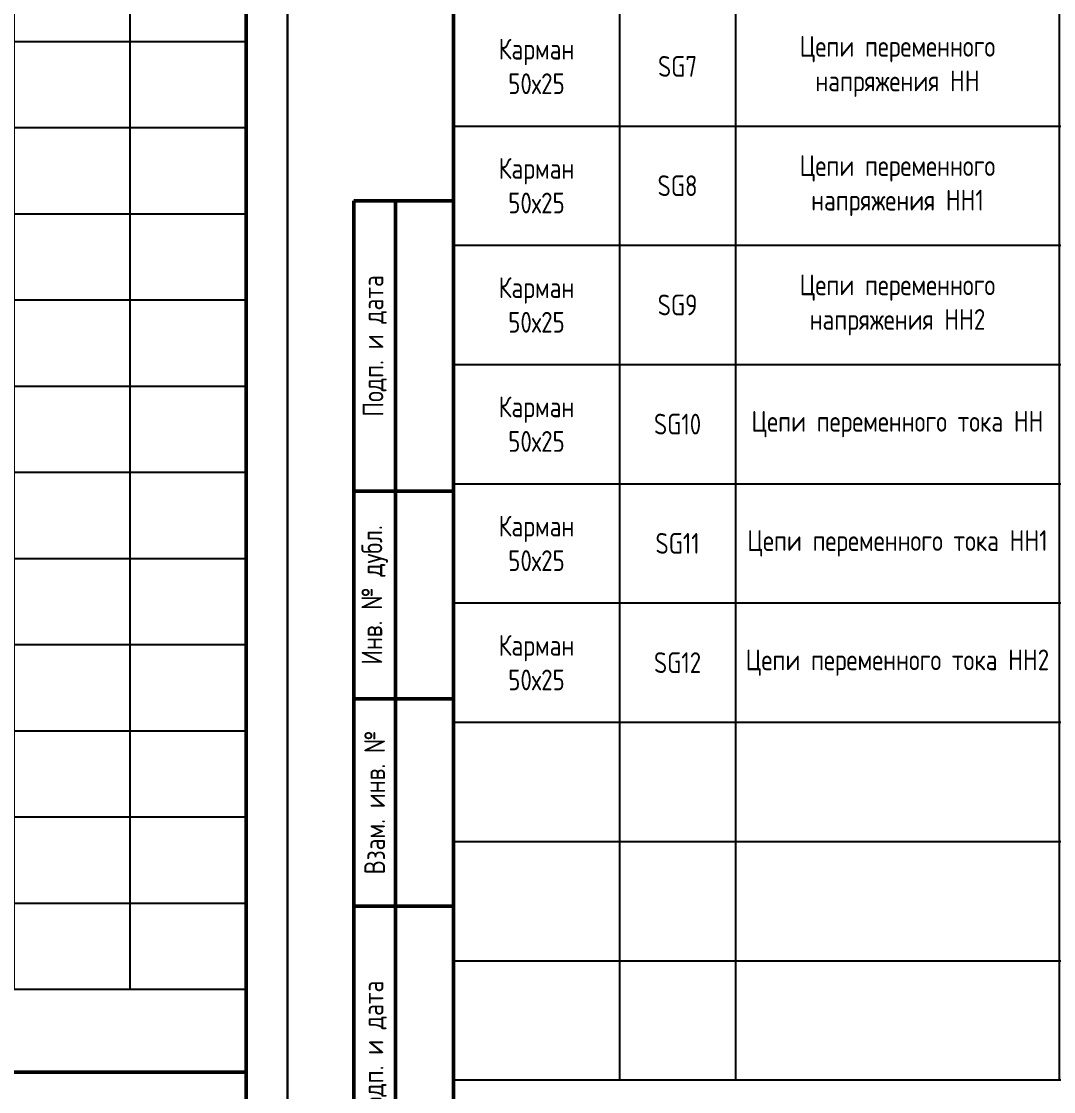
# Model space of a CAD drawing. Header units: millimetres. Extents: x -1117 to 6417, y -90 to 586.
# Drawn here: x -872.1 to -747.7, y 42.7 to 171.6 of the extents above; entities that cross this region are included whole.
import ezdxf

# ---------------------------------------------------------------- set-up
doc = ezdxf.new("R2010")
doc.units = ezdxf.units.MM
doc.styles.add('Gost_type_A', font='GOST_A.TTF')

# ---------------------------------------------------------------- blocks, each defined once
blk = doc.blocks.new('Формат_А4')
blk.add_lwpolyline([(0, 297), (0, 0), (-210, 0), (-210, 297)], close=True)
at = {"lineweight": 50}
blk.add_lwpolyline([(-190, 292), (-5, 292), (-5, 5), (-190, 5)], close=True, dxfattribs=at)
blk = doc.blocks.new('Штамп большой нижний текстовый')
at = {"lineweight": 50}
blk.add_lwpolyline([(-120, 25), (0, 25), (0, 40), (-120, 40)], close=True, dxfattribs=at)
blk = doc.blocks.new('*T24')
at = {"color": 0, "linetype": 'ByBlock', "lineweight": -2, "transparency": 16777216}
for p, q in [((0, 0), (185, 0)), ((0, 0), (0, -237.02)), ((20, 0), (20, -22.61)), ((73, 0), (73, -22.61)), ((87, 0), (87, -22.61)), ((101, 0), (101, -22.61)), ((115, 0), (115, -22.61)), ((129, 0), (129, -22.61)), ((143, 0), (143, -22.61)), ((157, 0), (157, -22.61)), ((171, 0), (171, -22.61)), ((185, 0), (185, -237.02)), ((210, 0), (395, 0)), ((210, 0), (210, -247.94)), ((230, 0), (230, -22.61)), ((283, 0), (283, -22.61)), ((297, 0), (297, -22.61)), ((311, 0), (311, -22.61)), ((325, 0), (325, -22.61)), ((339, 0), (339, -22.61)), ((353, 0), (353, -22.61)), ((367, 0), (367, -22.61)), ((381, 0), (381, -22.61)), ((395, 0), (395, -247.94)), ((0, -22.61), (185, -22.61)), ((210, -22.61), (395, -22.61)), ((0, -23.61), (185, -23.61)), ((20, -23.61), (20, -237.02)), ((34, -23.61), (34, -237.02)), ((73, -23.61), (73, -237.02)), ((87, -23.61), (87, -237.02)), ((101, -23.61), (101, -237.02)), ((115, -23.61), (115, -237.02)), ((129, -23.61), (129, -237.02)), ((143, -23.61), (143, -237.02)), ((157, -23.61), (157, -237.02)), ((171, -23.61), (171, -237.02)), ((210, -23.61), (395, -23.61)), ((230, -23.61), (230, -247.94)), ((244, -23.61), (244, -247.94)), ((283, -23.61), (283, -247.94)), ((297, -23.61), (297, -247.94)), ((311, -23.61), (311, -247.94)), ((325, -23.61), (325, -247.94)), ((339, -23.61), (339, -247.94)), ((353, -23.61), (353, -247.94)), ((367, -23.61), (367, -247.94)), ((381, -23.61), (381, -247.94)), ((0, -33.28), (185, -33.28)), ((210, -33.99), (395, -33.99)), ((0, -42.95), (185, -42.95)), ((210, -44.37), (395, -44.37)), ((0, -52.62), (185, -52.62)), ((210, -54.4), (395, -54.4)), ((0, -62.29), (185, -62.29)), ((210, -64.78), (395, -64.78)), ((0, -71.96), (185, -71.96)), ((210, -75.34), (395, -75.34)), ((0, -81.98), (185, -81.98)), ((210, -89.54), (395, -89.54)), ((0, -91.65), (185, -91.65)), ((0, -102.04), (185, -102.04)), ((210, -104.27), (395, -104.27)), ((0, -112.42), (185, -112.42)), ((210, -118.64), (395, -118.64)), ((0, -122.8), (185, -122.8)), ((0, -133.19), (185, -133.19)), ((210, -133), (395, -133)), ((0, -143.57), (185, -143.57)), ((210, -147.37), (395, -147.37)), ((0, -153.95), (185, -153.95)), ((210, -161.74), (395, -161.74)), ((0, -164.34), (185, -164.34)), ((0, -174.72), (185, -174.72)), ((210, -176.11), (395, -176.11)), ((0, -185.1), (185, -185.1)), ((210, -190.47), (395, -190.47)), ((0, -195.49), (185, -195.49)), ((210, -204.84), (395, -204.84)), ((0, -205.87), (185, -205.87)), ((0, -216.25), (185, -216.25)), ((210, -219.21), (395, -219.21)), ((0, -226.64), (185, -226.64)), ((210, -233.58), (395, -233.58)), ((0, -237.02), (185, -237.02)), ((210, -247.94), (395, -247.94))]:
    blk.add_line(p, q, dxfattribs=at)
at = {"color": 0, "transparency": 16777216, "char_height": 2.5, "attachment_point": 5, "style": 'Gost_type_A'}
for s, insert, width in [('Тип таблички', (10, -11.3), 17), ('{\\H0.83333x;\\C256;Поле А \\P-90}', (80, -11.3), 11), ('{\\H0.83333x;\\C256;Поле Б\\P-30}', (94, -11.3), 11), ('{\\H0.83333x;\\C256;Поле В\\P0}', (108, -11.3), 11), ('{\\H0.83333x;\\C256;Поле Г\\P30}', (122, -11.3), 11), ('{\\H0.83333x;\\C256;Поле Д\\P90}', (136, -11.3), 11), ('{\\H0.83333x;\\C256;Поле З\\P135}', (150, -11.3), 11), ('{\\H0.83333x;\\C256;Поле И\\P180}', (164, -11.3), 11), ('{\\H0.83333x;\\C256;Поле К\\P225}', (178, -11.3), 11), ('Тип таблички', (220, -11.3), 17), ('{\\H0.83333x;\\C256;Поле А \\P-90}', (290, -11.3), 11), ('{\\H0.83333x;\\C256;Поле Б\\P-30}', (304, -11.3), 11), ('{\\H0.83333x;\\C256;Поле В\\P0}', (318, -11.3), 11), ('{\\H0.83333x;\\C256;Поле Г\\P30}', (332, -11.3), 11), ('{\\H0.83333x;\\C256;Поле Д\\P90}', (346, -11.3), 11), ('{\\H0.83333x;\\C256;Поле З\\P135}', (360, -11.3), 11), ('{\\H0.83333x;\\C256;Поле И\\P180}', (374, -11.3), 11), ('{\\H0.83333x;\\C256;Поле К\\P225}', (388, -11.3), 11), ('Текст надписи', (46.5, -11.3), 50), ('Текст надписи', (256.5, -11.3), 50), ('Карман\\P50х25', (10, -28.44), 17), ('Карман\\P50х25', (220, -28.8), 17), ('Действие ДЗО (1 комплект)', (263.5, -28.8), 36), ('A1', (27, -28.44), 11), ('ИЭУ', (53.5, -28.44), 36), ('SA17', (237, -28.8), 11), ('Карман\\P50х25', (10, -38.11), 17), ('Карман\\P50х25', (220, -39.18), 17), ('A1.1', (27, -38.11), 11), ('ИЧМ ИЭУ', (53.5, -38.11), 36), ('SA18', (237, -39.18), 11), ('Действие ДЗО (2 комплект)', (263.5, -39.18), 36), ('Карман\\P50х25', (10, -47.78), 17), ('Карман\\P50х25', (220, -49.39), 17), ('Цепи переменного тока \\PВ (В1) ВН', (263.5, -49.39), 36), ('A2', (27, -47.78), 11), ('ИЭУ', (53.5, -47.78), 36), ('SG1', (237, -49.39), 11), ('Карман\\P50х25', (10, -57.45), 17), ('A2.1', (27, -57.45), 11), ('ИЧМ ИЭУ', (53.5, -57.45), 36), ('Карман\\P50х25', (220, -59.59), 17), ('Цепи переменного тока \\PОВ (В2) ВН', (263.5, -59.59), 36), ('SG2', (237, -59.59), 11), ('Карман\\P50х25', (10, -67.12), 17), ('HL1', (27, -67.12), 11), ('Вызов', (53.5, -67.12), 36), ('Карман\\P50х25', (220, -70.06), 17), ('{\\C256;Цепи переменного \\Pтока В (В1) СН}', (263.5, -70.06), 36), ('SG3', (237, -70.06), 11), ('Действие на отключение\\PВ (В1) ВН', (53.5, -76.97), 36), ('Карман\\P50х25', (10, -76.97), 17), ('SA1', (27, -76.97), 11), ('Карман\\P50х25', (220, -82.44), 17), ('{\\C256;Цепи переменного тока   ОВ (В2) СН}', (263.5, -82.44), 36), ('SG4', (237, -82.44), 11), ('Карман\\P50х25', (10, -86.82), 17), ('Пуск УРОВ В (В1) ВН', (53.5, -86.82), 36), ('SA2', (27, -86.82), 11), ('Карман\\P50х25', (10, -96.85), 17), ('Действие на отключение\\PОВ (В2) ВН', (53.5, -96.85), 36), ('Карман\\P50х25', (220, -96.9), 17), ('{\\C256;Цепи переменного тока НН}', (263.5, -96.9), 36), ('SA3', (27, -96.85), 11), ('SG5', (237, -96.9), 11), ('Карман\\P50х25', (10, -107.23), 17), ('Пуск УРОВ ОВ (В2) ВН', (53.5, -107.23), 36), ('SA4', (27, -107.23), 11), ('Карман\\P50х25', (220, -111.45), 17), ('{\\C256;Цепи переменного тока общей обмотки}', (263.5, -111.45), 36), ('SG6', (237, -111.45), 11), ('Карман\\P50х25', (10, -117.61), 17), ('Действие на отключение\\PВ3 ВН', (53.5, -117.61), 36), ('SA5', (27, -117.61), 11), ('Карман\\P50х25', (220, -125.82), 17), ('{\\C256;Цепи переменного напряжения НН}', (263.5, -125.82), 36), ('Карман\\P50х25', (10, -128), 17), ('SG7', (237, -125.82), 11), ('SA6', (27, -128), 11), ('Пуск УРОВ В3 ВН', (53.5, -128), 36), ('Карман\\P50х25', (10, -138.38), 17), ('Действие на отключение\\PВ4 ВН', (53.5, -138.38), 36), ('{\\C256;Цепи переменного напряжения НН1}', (263.5, -140.19), 36), ('SA7', (27, -138.38), 11), ('Карман\\P50х25', (220, -140.19), 17), ('SG8', (237, -140.19), 11), ('Карман\\P50х25', (10, -148.76), 17), ('SA8', (27, -148.76), 11), ('Пуск УРОВ В4 ВН', (53.5, -148.76), 36), ('Карман\\P50х25', (220, -154.56), 17), ('{\\C256;Цепи переменного напряжения НН2}', (263.5, -154.56), 36), ('SG9', (237, -154.56), 11), ('Карман\\P50х25', (10, -159.15), 17), ('Действие на отключение\\PВ (В1) СН', (53.5, -159.15), 36), ('SA9', (27, -159.15), 11), ('Карман\\P50х25', (10, -169.53), 17), ('Карман\\P50х25', (220, -168.92), 17), ('{\\C256;Цепи переменного тока НН}', (263.5, -168.92), 36), ('SA10', (27, -169.53), 11), ('Пуск УРОВ {\\C256;В (В1) СН}', (53.5, -169.53), 36), ('SG10', (237, -168.92), 11), ('Карман\\P50х25', (10, -179.91), 17), ('Действие на отключение\\PОВ (В2) СН', (53.5, -179.91), 36), ('SA11', (27, -179.91), 11), ('Карман\\P50х25', (220, -183.29), 17), ('{\\C256;Цепи переменного тока НН1}', (263.5, -183.29), 36), ('SG11', (237, -183.29), 11), ('Карман\\P50х25', (10, -190.3), 17), ('SA12', (27, -190.3), 11), ('Пуск УРОВ ОВ (В2) СН', (53.5, -190.3), 36), ('Карман\\P50х25', (220, -197.66), 17), ('SG12', (237, -197.66), 11), ('{\\C256;Цепи переменного тока НН2}', (263.5, -197.66), 36), ('Карман\\P50х25', (10, -200.68), 17), ('Действие на отключение\\PВ НН1', (53.5, -200.68), 36), ('SA13', (27, -200.68), 11), ('Карман\\P50х25', (10, -211.06), 17), ('Действие на отключение\\PВ НН2', (53.5, -211.06), 36), ('SA14', (27, -211.06), 11), ('Карман\\P50х25', (10, -221.45), 17), ('SA15', (27, -221.45), 11), ('Пуск пожаротушения', (53.5, -221.45), 36), ('Карман\\P50х25', (10, -231.83), 17), ('SA16', (27, -231.83), 11), ('Пуск отсечного клапана', (53.5, -231.83), 36)]:
    blk.add_mtext(s, dxfattribs=dict(at, insert=insert, width=width))
blk = doc.blocks.new('Штамп левый нижний')
at = {"lineweight": 50}
for points in [[(-12, 145), (-7, 145), (-7, 110), (-12, 110)], [(-7, 145), (0, 145), (0, 110), (-7, 110)], [(-12, 110), (-7, 110), (-7, 85), (-12, 85)], [(-7, 110), (0, 110), (0, 85), (-7, 85)], [(-12, 85), (-7, 85), (-7, 60), (-12, 60)], [(-7, 85), (0, 85), (0, 60), (-7, 60)], [(-12, 60), (-7, 60), (-7, 25), (-12, 25)], [(-7, 60), (0, 60), (0, 25), (-7, 25)]]:
    blk.add_lwpolyline(points, close=True, dxfattribs=at)
at = {"char_height": 2.5, "attachment_point": 5, "rotation": 90, "style": 'Gost_type_A'}
for s, insert, width in [('Подп. и дата', (-9.5, 127.5), 35), ('Инв. № дубл.', (-9.5, 97.5), 25), ('Взам. инв. №', (-9.5, 72.5), 25), ('Подп. и дата', (-9.5, 42.5), 35)]:
    blk.add_mtext(s, dxfattribs=dict(at, insert=insert, width=width))
blk = doc.blocks.new('*T41')
at = {"color": 0, "linetype": 'ByBlock', "lineweight": -2, "transparency": 16777216}
for p, q in [((0, 0), (185, 0)), ((0, 0), (0, -247.94)), ((20, 0), (20, -22.61)), ((73, 0), (73, -22.61)), ((87, 0), (87, -22.61)), ((101, 0), (101, -22.61)), ((115, 0), (115, -22.61)), ((129, 0), (129, -22.61)), ((143, 0), (143, -22.61)), ((157, 0), (157, -22.61)), ((171, 0), (171, -22.61)), ((185, 0), (185, -247.94)), ((0, -22.61), (185, -22.61)), ((0, -23.61), (185, -23.61)), ((20, -23.61), (20, -247.94)), ((34, -23.61), (34, -247.94)), ((73, -23.61), (73, -247.94)), ((87, -23.61), (87, -247.94)), ((101, -23.61), (101, -247.94)), ((115, -23.61), (115, -247.94)), ((129, -23.61), (129, -247.94)), ((143, -23.61), (143, -247.94)), ((157, -23.61), (157, -247.94)), ((171, -23.61), (171, -247.94)), ((0, -33.99), (185, -33.99)), ((0, -44.37), (185, -44.37)), ((0, -54.4), (185, -54.4)), ((0, -64.78), (185, -64.78)), ((0, -75.34), (185, -75.34)), ((0, -89.54), (185, -89.54)), ((0, -104.27), (185, -104.27)), ((0, -118.64), (185, -118.64)), ((0, -133), (185, -133)), ((0, -147.37), (185, -147.37)), ((0, -161.74), (185, -161.74)), ((0, -176.11), (185, -176.11)), ((0, -190.47), (185, -190.47)), ((0, -204.84), (185, -204.84)), ((0, -219.21), (185, -219.21)), ((0, -233.58), (185, -233.58)), ((0, -247.94), (185, -247.94))]:
    blk.add_line(p, q, dxfattribs=at)
at = {"color": 0, "transparency": 16777216, "char_height": 2.5, "attachment_point": 5, "style": 'Gost_type_A'}
for s, insert, width in [('Тип таблички', (10, -11.3), 17), ('{\\H0.83333x;\\C256;Поле А \\P-90}', (80, -11.3), 11), ('{\\H0.83333x;\\C256;Поле Б\\P-30}', (94, -11.3), 11), ('{\\H0.83333x;\\C256;Поле В\\P0}', (108, -11.3), 11), ('{\\H0.83333x;\\C256;Поле Г\\P30}', (122, -11.3), 11), ('{\\H0.83333x;\\C256;Поле Д\\P90}', (136, -11.3), 11), ('{\\H0.83333x;\\C256;Поле З\\P135}', (150, -11.3), 11), ('{\\H0.83333x;\\C256;Поле И\\P180}', (164, -11.3), 11), ('{\\H0.83333x;\\C256;Поле К\\P225}', (178, -11.3), 11), ('Текст надписи', (46.5, -11.3), 50), ('Карман\\P50х25', (10, -28.8), 17), ('Действие ДЗО (1 комплект)', (53.5, -28.8), 36), ('SA17', (27, -28.8), 11), ('Карман\\P50х25', (10, -39.18), 17), ('SA18', (27, -39.18), 11), ('Действие ДЗО (2 комплект)', (53.5, -39.18), 36), ('Карман\\P50х25', (10, -49.39), 17), ('Цепи переменного тока \\PВ (В1) ВН', (53.5, -49.39), 36), ('SG1', (27, -49.39), 11), ('Карман\\P50х25', (10, -59.59), 17), ('Цепи переменного тока \\PОВ (В2) ВН', (53.5, -59.59), 36), ('SG2', (27, -59.59), 11), ('Карман\\P50х25', (10, -70.06), 17), ('{\\C256;Цепи переменного \\Pтока В (В1) СН}', (53.5, -70.06), 36), ('SG3', (27, -70.06), 11), ('Карман\\P50х25', (10, -82.44), 17), ('{\\C256;Цепи переменного тока   ОВ (В2) СН}', (53.5, -82.44), 36), ('SG4', (27, -82.44), 11), ('Карман\\P50х25', (10, -96.9), 17), ('{\\C256;Цепи переменного тока НН}', (53.5, -96.9), 36), ('SG5', (27, -96.9), 11), ('Карман\\P50х25', (10, -111.45), 17), ('{\\C256;Цепи переменного тока общей обмотки}', (53.5, -111.45), 36), ('SG6', (27, -111.45), 11), ('Карман\\P50х25', (10, -125.82), 17), ('{\\C256;Цепи переменного напряжения НН}', (53.5, -125.82), 36), ('SG7', (27, -125.82), 11), ('{\\C256;Цепи переменного напряжения НН1}', (53.5, -140.19), 36), ('Карман\\P50х25', (10, -140.19), 17), ('SG8', (27, -140.19), 11), ('Карман\\P50х25', (10, -154.56), 17), ('{\\C256;Цепи переменного напряжения НН2}', (53.5, -154.56), 36), ('SG9', (27, -154.56), 11), ('Карман\\P50х25', (10, -168.92), 17), ('{\\C256;Цепи переменного тока НН}', (53.5, -168.92), 36), ('SG10', (27, -168.92), 11), ('Карман\\P50х25', (10, -183.29), 17), ('{\\C256;Цепи переменного тока НН1}', (53.5, -183.29), 36), ('SG11', (27, -183.29), 11), ('Карман\\P50х25', (10, -197.66), 17), ('SG12', (27, -197.66), 11), ('{\\C256;Цепи переменного тока НН2}', (53.5, -197.66), 36)]:
    blk.add_mtext(s, dxfattribs=dict(at, insert=insert, width=width))

msp = doc.modelspace()

# ---------------------------------------------------------------- block references
at = {"color": 1}
for name, p in [('Формат_А4', (-840, 0)), ('Формат_А4', (-630, 0)), ('Штамп левый нижний', (-820, 5)), ('Штамп большой нижний текстовый', (-845, 5))]:
    msp.add_blockref(name, p, dxfattribs=at)
for name, p in [('*T24', (-1030, 292)), ('*T41', (-820, 292))]:
    msp.add_blockref(name, p)

doc.saveas('drawing.dxf')
